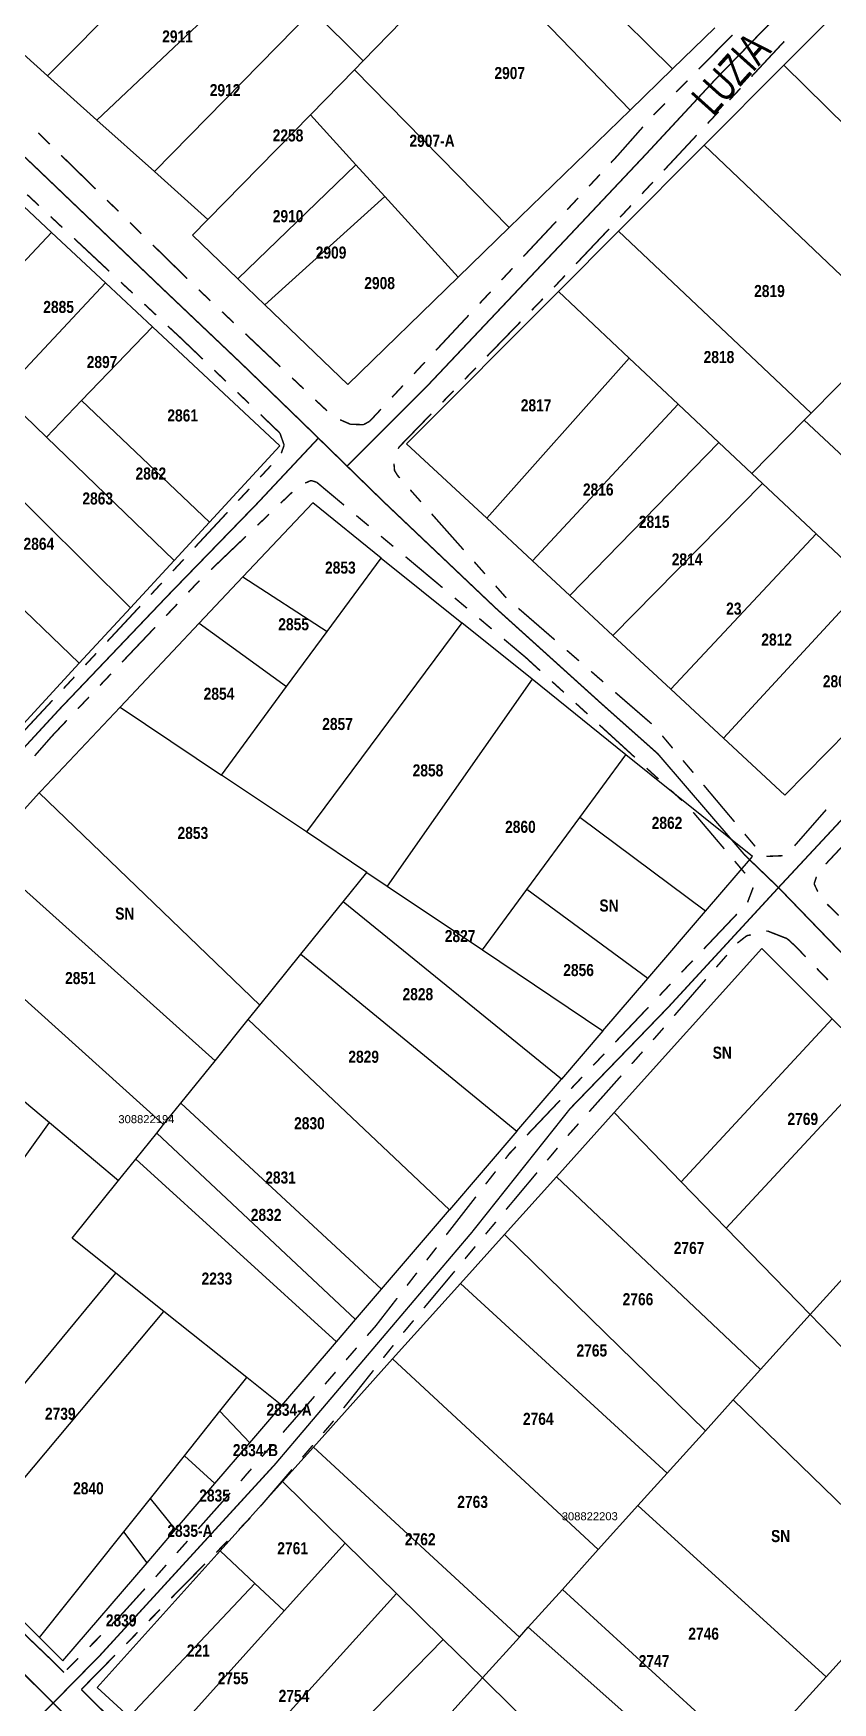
# Model space of a CAD drawing. Extents: x 204296 to 206006, y 4860262 to 4862155.
# Drawn here: x 205160.6 to 205260.3, y 4861404.8 to 4861612.9 of the extents above; entities that cross this region are included whole.
import ezdxf
from ezdxf.enums import TextEntityAlignment as Align

# ---------------------------------------------------------------- set-up
doc = ezdxf.new("R2010")
doc.units = 0
doc.header["$LTSCALE"] = 1.5
doc.header["$MEASUREMENT"] = 0
doc.linetypes.add('TRACO_25', pattern=[8, 3, -1, 1, -1, 1, -1])
for name, color, linetype in [('CD-MALHA-LOTES', 40, 'CONTINUOUS'), ('CD_TXT_QUADRA', 7, 'CONTINUOUS'), ('RU-QUADRAS', 6, 'CONTINUOUS'), ('SV-EIXO-RUA-N-PAV', 6, 'CONTINUOUS'), ('SV-EIXO-RUA-PAV', 20, 'CONTINUOUS'), ('SV-RUA-NAO-PAV-S-GUIA-C-GUIA', 7, 'CONTINUOUS'), ('SV-RUA-PAVIM-S-GUIA-C-GUIA', 7, 'CONTINUOUS'), ('SV-TXT-RUA-N-PAV-S-GUIA-C-GUIA', 7, 'CONTINUOUS'), ('Th_NmrPot', 1, 'CONTINUOUS')]:
    doc.layers.add(name, color=color, linetype=linetype)
doc.styles.add('ARIAL', font='ARIAL.TTF')
doc.styles.add('MONOTXT', font='ARIAL.TTF', dxfattribs={"height": 0.2})
doc.styles.get("Standard").update_dxf_attribs({"font": 'swisscbo.ttf'})

msp = doc.modelspace()

# ---------------------------------------------------------------- linework, layer by layer
at = {"layer": 'CD-MALHA-LOTES', "linetype": 'Continuous'}
for p, q in [((205162.39, 4861607.62), (205182.89, 4861628.19)), ((205240.37, 4861608.47), (205220.25, 4861628.35)), ((205215.53, 4861623.53), (205235.09, 4861603.34)), ((205168.57, 4861602.09), (205189.38, 4861621.76)), ((205265.62, 4861620.33), (205254.24, 4861608.93)), ((205175.73, 4861595.68), (205195.45, 4861615.74)), ((205195.45, 4861615.74), (205201.77, 4861609.48)), ((205201.77, 4861609.48), (205206.62, 4861614.43)), ((205156.36, 4861613.01), (205162.39, 4861607.62)), ((205240.37, 4861608.47), (205245.66, 4861613.61)), ((205195.2, 4861602.77), (205200.68, 4861608.36)), ((205200.68, 4861608.36), (205201.77, 4861609.48)), ((205220, 4861588.69), (205200.68, 4861608.36)), ((205235.09, 4861603.34), (205240.37, 4861608.47)), ((205254.24, 4861608.93), (205244.33, 4861598.98)), ((205254.24, 4861608.93), (205277.7, 4861585.9)), ((205162.39, 4861607.62), (205168.57, 4861602.09)), ((205168.57, 4861602.09), (205175.73, 4861595.68)), ((205182.41, 4861589.71), (205195.2, 4861602.77)), ((205195.2, 4861602.77), (205200.88, 4861596.52)), ((205220, 4861588.69), (205235.09, 4861603.34)), ((205244.33, 4861598.98), (205233.61, 4861588.23)), ((205244.33, 4861598.98), (205268.18, 4861576.24)), ((205175.73, 4861595.68), (205182.41, 4861589.71)), ((205200.88, 4861596.52), (205186.16, 4861582.3)), ((205200.88, 4861596.52), (205204.48, 4861592.56)), ((205162.89, 4861588.1), (205157.32, 4861593.3)), ((205204.48, 4861592.56), (205189.53, 4861579.08)), ((205204.48, 4861592.56), (205213.62, 4861582.5)), ((205182.41, 4861589.71), (205180.49, 4861587.74)), ((205150.03, 4861574.39), (205162.89, 4861588.1)), ((205169.63, 4861581.82), (205162.89, 4861588.1)), ((205180.49, 4861587.74), (205186.16, 4861582.3)), ((205213.62, 4861582.5), (205220, 4861588.69)), ((205233.61, 4861588.23), (205226.13, 4861580.73)), ((205233.61, 4861588.23), (205257.66, 4861565.58)), ((205156.68, 4861567.97), (205169.63, 4861581.82)), ((205175.5, 4861576.34), (205169.63, 4861581.82)), ((205186.16, 4861582.3), (205189.53, 4861579.08)), ((205199.88, 4861569.15), (205213.62, 4861582.5)), ((205189.53, 4861579.08), (205199.88, 4861569.15)), ((205226.13, 4861580.73), (205207.2, 4861561.74)), ((205226.13, 4861580.73), (205234.98, 4861572.41)), ((205166.65, 4861567.13), (205175.5, 4861576.34)), ((205191.4, 4861561.51), (205175.5, 4861576.34)), ((205234.98, 4861572.41), (205217.2, 4861552.46)), ((205234.98, 4861572.41), (205241.09, 4861566.67)), ((205257.66, 4861565.58), (205263.84, 4861571.85)), ((205156.68, 4861567.97), (205162.27, 4861562.57)), ((205162.27, 4861562.57), (205166.65, 4861567.13)), ((205182.59, 4861551.97), (205166.65, 4861567.13)), ((205222.89, 4861547.17), (205241.09, 4861566.67)), ((205241.09, 4861566.67), (205246.14, 4861561.92)), ((205256.81, 4861564.71), (205250.25, 4861558.06)), ((205257.66, 4861565.58), (205256.81, 4861564.71)), ((205256.81, 4861564.71), (205279.47, 4861543.43)), ((205151.45, 4861562.39), (205172.74, 4861541.31)), ((205162.27, 4861562.57), (205178.19, 4861547.21)), ((205182.59, 4861551.97), (205191.4, 4861561.51)), ((205207.2, 4861561.74), (205217.2, 4861552.46)), ((205246.14, 4861561.92), (205227.57, 4861542.82)), ((205246.14, 4861561.92), (205250.25, 4861558.06)), ((205250.25, 4861558.06), (205251.59, 4861556.8)), ((205232.94, 4861537.84), (205251.59, 4861556.8)), ((205251.59, 4861556.8), (205258.29, 4861550.51)), ((205144.74, 4861555.21), (205166.35, 4861534.39)), ((205195.48, 4861554.39), (205186.76, 4861545.15)), ((205204.04, 4861547.51), (205195.48, 4861554.39)), ((205178.19, 4861547.21), (205182.59, 4861551.97)), ((205217.2, 4861552.46), (205222.89, 4861547.17)), ((205240.14, 4861531.16), (205258.29, 4861550.51)), ((205258.29, 4861550.51), (205264.69, 4861544.49)), ((205172.74, 4861541.31), (205178.19, 4861547.21)), ((205197.27, 4861538.33), (205204.04, 4861547.51)), ((205204.04, 4861547.51), (205214.07, 4861539.45)), ((205222.89, 4861547.17), (205227.57, 4861542.82)), ((205186.76, 4861545.15), (205181.31, 4861539.37)), ((205186.76, 4861545.15), (205197.27, 4861538.33)), ((205246.73, 4861525.04), (205264.69, 4861544.49)), ((205166.35, 4861534.39), (205172.74, 4861541.31)), ((205227.57, 4861542.82), (205232.94, 4861537.84)), ((205181.31, 4861539.37), (205171.46, 4861528.93)), ((205181.31, 4861539.37), (205192.23, 4861531.48)), ((205214.07, 4861539.45), (205194.69, 4861513.37)), ((205222.86, 4861532.39), (205214.07, 4861539.45)), ((205192.23, 4861531.48), (205197.27, 4861538.33)), ((205232.94, 4861537.84), (205240.14, 4861531.16)), ((205254.37, 4861517.95), (205272.91, 4861536.76)), ((205159.35, 4861526.81), (205166.35, 4861534.39)), ((205184.11, 4861520.46), (205192.23, 4861531.48)), ((205222.86, 4861532.39), (205204.79, 4861506.6)), ((205234.56, 4861522.99), (205222.86, 4861532.39)), ((205240.14, 4861531.16), (205246.73, 4861525.04)), ((205171.46, 4861528.93), (205161.57, 4861518.45)), ((205171.46, 4861528.93), (205184.11, 4861520.46)), ((205246.73, 4861525.04), (205254.37, 4861517.95)), ((205228.8, 4861515.16), (205234.56, 4861522.99)), ((205250.34, 4861510.31), (205234.56, 4861522.99)), ((205161.57, 4861518.45), (205161.36, 4861518.23)), ((205194.69, 4861513.37), (205184.11, 4861520.46)), ((205161.36, 4861518.23), (205154.5, 4861510.65)), ((205161.36, 4861518.23), (205188.9, 4861491.79)), ((205222.18, 4861506.17), (205228.8, 4861515.16)), ((205244.5, 4861503.51), (205228.8, 4861515.16)), ((205202.23, 4861508.32), (205194.69, 4861513.37)), ((205154.5, 4861510.65), (205183.3, 4861484.84)), ((205244.5, 4861503.51), (205250.34, 4861510.31)), ((205199.28, 4861504.66), (205202.23, 4861508.32)), ((205202.23, 4861508.32), (205204.79, 4861506.6)), ((205204.79, 4861506.6), (205216.65, 4861498.65)), ((205216.65, 4861498.65), (205222.18, 4861506.17)), ((205237.27, 4861495.09), (205222.18, 4861506.17)), ((205194, 4861498.11), (205199.28, 4861504.66)), ((205226.53, 4861482.56), (205199.28, 4861504.66)), ((205147.7, 4861503.16), (205176.87, 4861476.88)), ((205237.27, 4861495.09), (205244.5, 4861503.51)), ((205188.9, 4861491.79), (205194, 4861498.11)), ((205194, 4861498.11), (205220.96, 4861476.07)), ((205216.65, 4861498.65), (205231.69, 4861488.58)), ((205251.49, 4861498.82), (205233.09, 4861478.38)), ((205260.3, 4861490.08), (205251.49, 4861498.82)), ((205140.77, 4861495.52), (205162.65, 4861477.14)), ((205231.69, 4861488.58), (205237.27, 4861495.09)), ((205187.45, 4861489.99), (205188.9, 4861491.79)), ((205183.3, 4861484.84), (205187.45, 4861489.99)), ((205212.54, 4861466.25), (205187.45, 4861489.99)), ((205241.45, 4861469.76), (205260.3, 4861490.08)), ((205266.02, 4861484.4), (205260.3, 4861490.08)), ((205231.69, 4861488.58), (205226.53, 4861482.56)), ((205179.03, 4861479.55), (205183.3, 4861484.84)), ((205247.06, 4861463.99), (205266.02, 4861484.4)), ((205220.96, 4861476.07), (205226.53, 4861482.56)), ((205176.87, 4861476.88), (205179.03, 4861479.55)), ((205179.03, 4861479.55), (205204.06, 4861456.36)), ((205157.22, 4861469.55), (205162.65, 4861477.14)), ((205162.65, 4861477.14), (205171.26, 4861469.92)), ((205176.03, 4861475.83), (205176.87, 4861476.88)), ((205233.09, 4861478.38), (205225.89, 4861470.38)), ((205233.09, 4861478.38), (205241.45, 4861469.76)), ((205173.41, 4861472.59), (205176.03, 4861475.83)), ((205200.82, 4861452.59), (205176.03, 4861475.83)), ((205220.96, 4861476.07), (205212.54, 4861466.25)), ((205257.54, 4861453.2), (205276.4, 4861474.09)), ((205171.26, 4861469.92), (205173.41, 4861472.59)), ((205198.44, 4861449.81), (205173.41, 4861472.59)), ((205165.46, 4861462.72), (205171.26, 4861469.92)), ((205225.89, 4861470.38), (205219.41, 4861463.18)), ((205225.89, 4861470.38), (205251.35, 4861446.34)), ((205241.45, 4861469.76), (205247.06, 4861463.99)), ((205204.06, 4861456.36), (205212.54, 4861466.25)), ((205170.94, 4861458.35), (205165.46, 4861462.72)), ((205219.41, 4861463.18), (205213.9, 4861457.06)), ((205244.48, 4861438.73), (205219.41, 4861463.18)), ((205247.06, 4861463.99), (205257.54, 4861453.2)), ((205146.05, 4861428.31), (205170.94, 4861458.35)), ((205176.91, 4861453.59), (205170.94, 4861458.35)), ((205200.82, 4861452.59), (205204.06, 4861456.36)), ((205213.9, 4861457.06), (205205.45, 4861447.67)), ((205213.9, 4861457.06), (205239.69, 4861433.42)), ((205151.3, 4861423.06), (205176.91, 4861453.59)), ((205187.26, 4861445.35), (205176.91, 4861453.59)), ((205198.44, 4861449.81), (205200.82, 4861452.59)), ((205251.35, 4861446.34), (205257.54, 4861453.2)), ((205257.54, 4861453.2), (205262.71, 4861447.88)), ((205191.63, 4861441.87), (205198.44, 4861449.81)), ((205205.45, 4861447.67), (205195.56, 4861436.68)), ((205205.45, 4861447.67), (205231.1, 4861423.91)), ((205247.94, 4861442.57), (205251.35, 4861446.34)), ((205183.91, 4861441.15), (205187.26, 4861445.35)), ((205191.63, 4861441.87), (205187.26, 4861445.35)), ((205187.63, 4861437.21), (205191.63, 4861441.87)), ((205247.94, 4861442.57), (205244.48, 4861438.73)), ((205270.76, 4861420.42), (205247.94, 4861442.57)), ((205179.48, 4861435.6), (205183.91, 4861441.15)), ((205187.63, 4861437.21), (205183.91, 4861441.15)), ((205244.48, 4861438.73), (205239.69, 4861433.42)), ((205175.24, 4861430.28), (205179.48, 4861435.6)), ((205179.48, 4861435.6), (205183.28, 4861432.13)), ((205183.28, 4861432.13), (205187.63, 4861437.21)), ((205195.56, 4861436.68), (205191.72, 4861432.41)), ((205195.56, 4861436.68), (205221.26, 4861413.01)), ((205239.69, 4861433.42), (205236.06, 4861429.4)), ((205178.38, 4861426.43), (205183.28, 4861432.13)), ((205191.72, 4861432.41), (205183.92, 4861423.75)), ((205199.53, 4861424.73), (205191.72, 4861432.41)), ((205171.92, 4861426.12), (205175.24, 4861430.28)), ((205178.38, 4861426.43), (205175.24, 4861430.28)), ((205236.06, 4861429.4), (205231.1, 4861423.91)), ((205259.53, 4861408.07), (205236.06, 4861429.4)), ((205161.42, 4861412.96), (205171.92, 4861426.12)), ((205174.83, 4861422.28), (205171.92, 4861426.12)), ((205174.83, 4861422.28), (205178.38, 4861426.43)), ((205151.3, 4861423.06), (205161.42, 4861412.96)), ((205183.92, 4861423.75), (205168.6, 4861406.73)), ((205188.28, 4861419.7), (205183.92, 4861423.75)), ((205199.53, 4861424.73), (205191.94, 4861416.29)), ((205205.92, 4861418.45), (205199.53, 4861424.73)), ((205231.1, 4861423.91), (205226.63, 4861418.95)), ((205164.33, 4861410.05), (205174.83, 4861422.28)), ((205172.6, 4861403.05), (205188.28, 4861419.7)), ((205191.94, 4861416.29), (205188.28, 4861419.7)), ((205226.63, 4861418.95), (205222.37, 4861414.24)), ((205250.01, 4861397.62), (205226.63, 4861418.95)), ((205259.53, 4861408.07), (205270.76, 4861420.42)), ((205183.19, 4861393.29), (205205.92, 4861418.45)), ((205211.75, 4861412.72), (205205.92, 4861418.45)), ((205176.66, 4861399.31), (205191.94, 4861416.29)), ((205161.42, 4861412.96), (205164.33, 4861410.05)), ((205188.22, 4861388.65), (205211.75, 4861412.72)), ((205216.65, 4861407.91), (205211.75, 4861412.72)), ((205216.65, 4861407.91), (205221.26, 4861413.01)), ((205221.26, 4861413.01), (205222.37, 4861414.24)), ((205222.37, 4861414.24), (205246.03, 4861393.24)), ((205168.6, 4861406.73), (205172.6, 4861403.05)), ((205194.25, 4861383.09), (205216.65, 4861407.91)), ((205231.96, 4861392.87), (205216.65, 4861407.91)), ((205250.01, 4861397.62), (205259.53, 4861408.07))]:
    msp.add_line(p, q, dxfattribs=at)
at = {"layer": 'RU-QUADRAS', "linetype": 'Continuous', "const_width": 0.01}
for points in [[(205272.91, 4861536.76), (205254.37, 4861517.95), (205246.73, 4861525.04), (205240.14, 4861531.16), (205232.94, 4861537.84), (205227.57, 4861542.82), (205222.89, 4861547.17), (205217.2, 4861552.46), (205207.2, 4861561.74), (205207.2, 4861561.74), (205226.13, 4861580.73), (205233.61, 4861588.23), (205244.33, 4861598.98), (205254.24, 4861608.93), (205265.62, 4861620.33)], [(205245.66, 4861613.61), (205240.37, 4861608.47), (205235.09, 4861603.34), (205220, 4861588.69), (205213.62, 4861582.5), (205199.88, 4861569.15), (205189.53, 4861579.08), (205186.16, 4861582.3), (205180.49, 4861587.74), (205182.41, 4861589.71), (205175.73, 4861595.68), (205168.57, 4861602.09), (205162.39, 4861607.62), (205156.36, 4861613.01)], [(205157.32, 4861593.3), (205162.89, 4861588.1), (205169.63, 4861581.82), (205175.5, 4861576.34), (205191.4, 4861561.51), (205182.59, 4861551.97), (205178.19, 4861547.21), (205172.74, 4861541.31), (205166.35, 4861534.39), (205159.35, 4861526.81)], [(205154.5, 4861510.65), (205161.37, 4861518.23), (205161.57, 4861518.45), (205171.46, 4861528.93), (205181.31, 4861539.37), (205186.76, 4861545.15), (205195.48, 4861554.39), (205204.04, 4861547.51), (205214.07, 4861539.45), (205222.86, 4861532.39), (205234.56, 4861522.99), (205250.34, 4861510.31), (205244.5, 4861503.51), (205237.27, 4861495.09), (205231.69, 4861488.58), (205226.53, 4861482.56), (205220.96, 4861476.07), (205212.54, 4861466.25), (205204.06, 4861456.36), (205200.82, 4861452.59), (205198.44, 4861449.81), (205191.63, 4861441.87), (205187.63, 4861437.21), (205183.28, 4861432.13), (205178.38, 4861426.43), (205174.83, 4861422.28), (205164.33, 4861410.05), (205161.42, 4861412.96), (205151.3, 4861423.06)], [(205172.6, 4861403.05), (205168.6, 4861406.73), (205168.6, 4861406.73), (205183.92, 4861423.75), (205191.72, 4861432.41), (205195.56, 4861436.68), (205205.45, 4861447.67), (205213.9, 4861457.06), (205219.41, 4861463.18), (205225.89, 4861470.38), (205233.09, 4861478.38), (205251.49, 4861498.82), (205260.3, 4861490.08), (205266.02, 4861484.4), (205276.4, 4861474.09), (205281.51, 4861469.02), (205287.62, 4861462.96), (205293.85, 4861456.77), (205299.1, 4861451.57), (205279.76, 4861430.32), (205270.76, 4861420.42), (205259.53, 4861408.07), (205250.01, 4861397.62)]]:
    msp.add_lwpolyline(points, dxfattribs=at)
at = {"layer": 'SV-EIXO-RUA-N-PAV', "const_width": 0.18, "flags": 128}
for points in [[(205286.34, 4861647.83), (205274.6, 4861636.28), (205261.59, 4861623.27), (205254.31, 4861615.99), (205245.72, 4861607.17), (205237.12, 4861597.91), (205227.04, 4861587.22), (205210, 4861569.2), (205199.77, 4861558.96)], [(205356.3, 4861403.55), (205345.27, 4861414.4), (205338.69, 4861421.84), (205312.13, 4861446.72), (205307.01, 4861451.86), (205300.69, 4861458.49), (205281.53, 4861477.32), (205273.31, 4861486.07), (205259.64, 4861500.17), (205253.59, 4861506.43), (205249.42, 4861510.44), (205238.53, 4861523.11), (205231.51, 4861529.35), (205218.26, 4861541.31), (205204.37, 4861554.48), (205199.77, 4861558.96), (205196.19, 4861562.45), (205194.12, 4861564.47), (205186.63, 4861571.71), (205176.55, 4861581.27), (205160.47, 4861596.63), (205143.87, 4861612.09)], [(205148.42, 4861390), (205163.1, 4861404.78), (205169, 4861410.78), (205190.77, 4861434.53), (205215.31, 4861463.43), (205227.58, 4861478.86), (205239.85, 4861491.53), (205253.59, 4861506.43), (205286.36, 4861541.6), (205317.23, 4861573.66), (205339.4, 4861598.99)], [(205196.19, 4861562.45), (205188.54, 4861554.29), (205177.4, 4861542.82), (205163.96, 4861528.73), (205148.23, 4861511.69), (205137.42, 4861498.91), (205126.61, 4861486.13), (205112.52, 4861469.75), (205104.4, 4861460.97)]]:
    msp.add_lwpolyline(points, dxfattribs=at)
at = {"layer": 'SV-EIXO-RUA-PAV', "const_width": 0.18, "flags": 128}
msp.add_lwpolyline([(205374.98, 4861192.43), (205351.1, 4861217.06), (205326.42, 4861240.86), (205317.17, 4861250.81), (205313.85, 4861254.3), (205297.55, 4861270.61), (205281.24, 4861286.04), (205267.46, 4861300.64), (205255.67, 4861312.92), (205233.63, 4861335.4), (205215.81, 4861352.33), (205190.59, 4861377.53), (205163.1, 4861404.78), (205154.38, 4861413.48), (205135.12, 4861432.59), (205106.05, 4861459.31), (205104.4, 4861460.97), (205082.67, 4861482.84), (205055.56, 4861508.65), (205053.69, 4861510.61), (205030.66, 4861532.87), (205001.25, 4861562.71), (204999.34, 4861564.65), (204980.41, 4861584)], dxfattribs=at)
at = {"layer": 'SV-RUA-NAO-PAV-S-GUIA-C-GUIA', "linetype": 'TRACO_25', "const_width": 0.18, "flags": 128}
for points in [[(205243.63, 4861608.43), (205247.84, 4861612.7)], [(205254.31, 4861611.91), (205250.22, 4861607.52)], [(205240.82, 4861605.58), (205242.23, 4861607.01)], [(205248.85, 4861606.06), (205247.48, 4861604.6)], [(205238.01, 4861602.73), (205239.42, 4861604.16)], [(205246.12, 4861603.14), (205244.75, 4861601.68)], [(205161.24, 4861600.51), (205162.67, 4861599.11)], [(205233.4, 4861597.54), (205236.68, 4861601.25)], [(205243.39, 4861600.22), (205239.29, 4861595.83)], [(205164.1, 4861597.71), (205168.39, 4861593.52)], [(205232.68, 4861596.77), (205233.36, 4861597.5)], [(205233.36, 4861597.5), (205233.4, 4861597.54)], [(205229.95, 4861593.85), (205231.32, 4861595.31)], [(205237.93, 4861594.37), (205236.56, 4861592.91)], [(205159.86, 4861592.81), (205161.32, 4861591.44)], [(205169.82, 4861592.12), (205171.25, 4861590.72)], [(205227.22, 4861590.92), (205228.59, 4861592.38)], [(205235.2, 4861591.45), (205233.83, 4861589.99)], [(205162.78, 4861590.08), (205164.24, 4861588.71)], [(205172.68, 4861589.32), (205174.11, 4861587.92)], [(205221.76, 4861585.08), (205225.86, 4861589.46)], [(205165.71, 4861587.35), (205170.09, 4861583.26)], [(205232.46, 4861588.53), (205228.33, 4861584.17)], [(205175.54, 4861586.53), (205179.83, 4861582.33)], [(205219.03, 4861582.15), (205220.4, 4861583.61)], [(205171.55, 4861581.89), (205173.02, 4861580.53)], [(205181.27, 4861580.95), (205182.72, 4861579.57)], [(205226.96, 4861582.72), (205225.59, 4861581.27)], [(205174.48, 4861579.16), (205175.94, 4861577.8)], [(205216.3, 4861579.23), (205217.67, 4861580.69)], [(205224.2, 4861579.83), (205222.81, 4861578.39)], [(205184.18, 4861578.2), (205185.63, 4861576.83)], [(205210.84, 4861573.38), (205214.94, 4861577.77)], [(205221.41, 4861576.96), (205217.23, 4861572.65)], [(205177.4, 4861576.43), (205178.87, 4861575.07)], [(205178.87, 4861575.07), (205179.31, 4861574.65)], [(205179.31, 4861574.65), (205181.76, 4861572.31)], [(205187.09, 4861575.46), (205191.45, 4861571.34)], [(205183.2, 4861570.92), (205184.65, 4861569.54)], [(205208.11, 4861570.46), (205209.47, 4861571.92)], [(205215.84, 4861571.22), (205214.45, 4861569.78)], [(205192.91, 4861569.96), (205194.36, 4861568.59)], [(205205.38, 4861567.54), (205206.74, 4861569)], [(205213.05, 4861568.35), (205211.66, 4861566.91)], [(205186.09, 4861568.16), (205187.54, 4861566.77)], [(205195.81, 4861567.22), (205197.27, 4861565.85)], [(205188.98, 4861565.39), (205191.15, 4861563.31)], [(205198.9, 4861564.74), (205199.82, 4861564.34)], [(205199.82, 4861564.34), (205200.18, 4861564.18)], [(205200.18, 4861564.18), (205201.78, 4861564.13)], [(205201.78, 4861564.13), (205201.8, 4861564.12)], [(205201.8, 4861564.12), (205202.59, 4861564.55)], [(205202.59, 4861564.55), (205204.01, 4861566.07)], [(205210.27, 4861565.48), (205206.79, 4861561.89)], [(205191.15, 4861563.31), (205191.39, 4861563.08)], [(205191.39, 4861563.08), (205191.61, 4861562.46)], [(205191.61, 4861562.46), (205191.92, 4861561.58)], [(205191.92, 4861561.58), (205191.56, 4861560.57)], [(205206.27, 4861561.36), (205206.15, 4861561.13)], [(205206.79, 4861561.89), (205206.27, 4861561.36)], [(205190.29, 4861559.05), (205188.93, 4861557.59)], [(205205.62, 4861559.28), (205205.69, 4861558.42)], [(205205.69, 4861558.42), (205205.76, 4861558.3)], [(205205.76, 4861558.3), (205206.08, 4861557.78)], [(205187.57, 4861556.12), (205186.2, 4861554.66)], [(205194.54, 4861556.85), (205195.27, 4861557.17)], [(205195.27, 4861557.17), (205195.46, 4861557.11)], [(205195.46, 4861557.11), (205195.97, 4861556.96)], [(205195.97, 4861556.96), (205199.4, 4861554.09)], [(205206.08, 4861557.78), (205206.34, 4861557.49)], [(205207.66, 4861556), (205208.99, 4861554.5)], [(205191.48, 4861554.34), (205192.93, 4861555.72)], [(205184.84, 4861553.2), (205180.75, 4861548.81)], [(205188.59, 4861551.58), (205190.03, 4861552.96)], [(205200.93, 4861552.8), (205202.46, 4861551.52)], [(205210.32, 4861553.01), (205214.31, 4861548.52)], [(205182.8, 4861546.06), (205187.14, 4861550.2)], [(205204, 4861550.23), (205205.53, 4861548.95)], [(205207.07, 4861547.67), (205211.67, 4861543.82)], [(205179.39, 4861547.34), (205178.03, 4861545.88)], [(205215.64, 4861547.03), (205216.97, 4861545.53)], [(205176.66, 4861544.41), (205175.3, 4861542.95)], [(205179.97, 4861543.23), (205180.65, 4861543.96)], [(205180.65, 4861543.96), (205181.22, 4861544.56)], [(205181.22, 4861544.56), (205181.35, 4861544.68)], [(205218.3, 4861544.04), (205218.96, 4861543.29)], [(205173.94, 4861541.49), (205169.85, 4861537.1)], [(205177.21, 4861540.33), (205178.59, 4861541.78)], [(205213.2, 4861542.53), (205214.73, 4861541.25)], [(205218.96, 4861543.29), (205219.57, 4861542.6)], [(205219.57, 4861542.6), (205219.63, 4861542.55)], [(205221.14, 4861541.24), (205225.68, 4861537.31)], [(205216.27, 4861539.96), (205217.8, 4861538.68)], [(205171.7, 4861534.53), (205175.83, 4861538.88)], [(205219.33, 4861537.4), (205221.63, 4861535.47)], [(205168.48, 4861535.63), (205167.12, 4861534.17)], [(205221.63, 4861535.47), (205222.06, 4861535.11)], [(205222.06, 4861535.11), (205223.86, 4861533.46)], [(205227.19, 4861536), (205228.7, 4861534.69)], [(205168.95, 4861531.63), (205170.33, 4861533.08)], [(205230.21, 4861533.38), (205231.72, 4861532.07)], [(205165.76, 4861532.7), (205164.4, 4861531.24)], [(205225.34, 4861532.11), (205226.82, 4861530.76)], [(205163.03, 4861529.78), (205158.94, 4861525.39)], [(205166.2, 4861528.73), (205167.57, 4861530.18)], [(205228.29, 4861529.41), (205229.77, 4861528.06)], [(205233.23, 4861530.76), (205237.77, 4861526.83)], [(205163.01, 4861525.37), (205164.82, 4861527.28)], [(205231.24, 4861526.71), (205235.67, 4861522.66)], [(205160.79, 4861522.84), (205162.76, 4861525.09)], [(205162.76, 4861525.09), (205163.01, 4861525.37)], [(205239.1, 4861525.34), (205240.38, 4861523.81)], [(205237.14, 4861521.31), (205238.62, 4861519.96)], [(205241.67, 4861522.28), (205242.96, 4861520.75)], [(205240.1, 4861518.61), (205241.57, 4861517.26)], [(205244.24, 4861519.22), (205248.1, 4861514.63)], [(205242.95, 4861515.82), (205246.83, 4861511.25)], [(205255.59, 4861511.63), (205259.54, 4861516.14)], [(205249.39, 4861513.1), (205250.68, 4861511.56)], [(205263.58, 4861513.73), (205259.48, 4861509.36)], [(205252.09, 4861510.32), (205254.09, 4861510.4)], [(205248.13, 4861509.72), (205249.42, 4861508.2)], [(205250.41, 4861506.39), (205249.73, 4861504.59)], [(205250.38, 4861506.46), (205250.41, 4861506.39)], [(205258.32, 4861507.78), (205258.03, 4861506.89)], [(205258.03, 4861506.89), (205258.49, 4861505.93)], [(205259.67, 4861504.35), (205261.09, 4861502.95)], [(205248.39, 4861503.12), (205244.26, 4861498.77)], [(205248.46, 4861499.51), (205249.25, 4861500.13)], [(205249.25, 4861500.13), (205249.63, 4861500.43)], [(205249.63, 4861500.43), (205250.13, 4861500.54)], [(205252.08, 4861500.99), (205252.21, 4861501.02)], [(205252.21, 4861501.02), (205253.95, 4861500.34)], [(205253.95, 4861500.34), (205254.68, 4861500.06)], [(205254.68, 4861500.06), (205255.58, 4861499.23)], [(205245.83, 4861496.5), (205247.15, 4861498.01)], [(205255.58, 4861499.23), (205255.8, 4861499.02)], [(205255.8, 4861499.02), (205256.12, 4861498.69)], [(205256.12, 4861498.69), (205256.97, 4861497.8)], [(205242.88, 4861497.32), (205241.5, 4861495.87)], [(205258.36, 4861496.36), (205259.75, 4861494.92)], [(205240.12, 4861494.42), (205238.75, 4861492.97)], [(205240.58, 4861490.46), (205244.52, 4861494.99)], [(205237.37, 4861491.52), (205233.24, 4861487.17)], [(205237.95, 4861487.45), (205238.48, 4861488.05)], [(205238.48, 4861488.05), (205239.27, 4861488.95)], [(205231.86, 4861485.72), (205230.48, 4861484.27)], [(205235.29, 4861484.46), (205236.62, 4861485.96)], [(205229.97, 4861478.49), (205233.96, 4861482.97)], [(205229.1, 4861482.82), (205227.72, 4861481.37)], [(205226.35, 4861479.92), (205222.21, 4861475.57)], [(205227.31, 4861475.51), (205228.64, 4861477)], [(205220, 4861473.25), (205219.52, 4861472.62)], [(205220.15, 4861473.4), (205220, 4861473.25)], [(205220.83, 4861474.13), (205220.15, 4861473.4)], [(205224.74, 4861472.44), (205226.02, 4861473.97)], [(205218.29, 4861471.04), (205217.06, 4861469.47)], [(205219.61, 4861466.3), (205223.46, 4861470.9)], [(205215.84, 4861467.89), (205212.15, 4861463.15)], [(205217.05, 4861463.23), (205218.33, 4861464.76)], [(205210.93, 4861461.57), (205209.7, 4861459.99)], [(205214.48, 4861460.16), (205215.76, 4861461.69)], [(205208.47, 4861458.41), (205207.25, 4861456.83)], [(205209.35, 4861454.02), (205213.2, 4861458.62)], [(205206.02, 4861455.25), (205203.57, 4861452.09)], [(205203.33, 4861451.78), (205202.27, 4861450.57)], [(205203.57, 4861452.09), (205203.33, 4861451.78)], [(205206.79, 4861450.95), (205208.07, 4861452.48)], [(205200.96, 4861449.06), (205199.65, 4861447.55)], [(205204.3, 4861447.82), (205205.54, 4861449.38)], [(205198.33, 4861446.04), (205197.02, 4861444.53)], [(205199.33, 4861441.55), (205203.06, 4861446.25)], [(205195.71, 4861443.02), (205191.77, 4861438.5)], [(205197.45, 4861439.21), (205197.86, 4861439.69)], [(205197.86, 4861439.69), (205198.09, 4861439.98)], [(205196.8, 4861438.45), (205197.45, 4861439.21)], [(205190.46, 4861436.99), (205189.14, 4861435.48)], [(205194.2, 4861435.41), (205195.5, 4861436.93)], [(205187.17, 4861433.22), (205186.72, 4861432.69)], [(205187.83, 4861433.97), (205187.17, 4861433.22)], [(205188.99, 4861429.34), (205192.9, 4861433.9)], [(205185.19, 4861430.97), (205181.2, 4861426.49)], [(205186.72, 4861432.69), (205186.51, 4861432.46)], [(205186.27, 4861426.41), (205187.67, 4861427.84)], [(205179.87, 4861424.99), (205178.54, 4861423.5)], [(205183.46, 4861423.56), (205184.86, 4861424.99)], [(205176.08, 4861420.72), (205175.88, 4861420.51)], [(205176.55, 4861421.25), (205176.08, 4861420.72)], [(205177.21, 4861422), (205176.55, 4861421.25)], [(205177.84, 4861417.87), (205182.05, 4861422.14)], [(205174.54, 4861419.03), (205171.85, 4861416.06)], [(205175.03, 4861415.02), (205176.44, 4861416.44)], [(205171.47, 4861415.65), (205170.46, 4861414.63)], [(205171.85, 4861416.06), (205171.47, 4861415.65)], [(205169.05, 4861413.21), (205167.64, 4861411.79)], [(205172.23, 4861412.17), (205173.63, 4861413.59)], [(205166.23, 4861410.37), (205164.82, 4861408.95)], [(205166.61, 4861406.47), (205170.82, 4861410.75)]]:
    msp.add_lwpolyline(points, dxfattribs=at)
at = {"layer": 'SV-RUA-PAVIM-S-GUIA-C-GUIA', "const_width": 0.18, "flags": 128}
for points in [[(205164.46, 4861408.59), (205162.59, 4861410.44), (205123.53, 4861447.84), (205108.57, 4861462.23)], [(205216.99, 4861355.68), (205187.57, 4861385.78), (205166.61, 4861406.47)]]:
    msp.add_lwpolyline(points, dxfattribs=at)

# ---------------------------------------------------------------- texts
at = {"layer": 'CD_TXT_QUADRA', "linetype": 'Continuous', "style": 'MONOTXT'}
for s, p in [('308822194', (205171.24, 4861477.06)), ('308822203', (205226.55, 4861427.56))]:
    msp.add_text(s, height=1, rotation=0.1, dxfattribs=at).set_placement(p)
at = {"layer": 'SV-TXT-RUA-N-PAV-S-GUIA-C-GUIA', "style": 'ARIAL', "width": 0.7}
msp.add_text('LUZIA', height=4, rotation=48, dxfattribs=at).set_placement((205245.43, 4861602.45))
at = {"layer": 'Th_NmrPot', "color": 1}
for s, p in [('2911', (205176.71, 4861612.52)), ('2907', (205218.15, 4861607.96)), ('2912', (205182.64, 4861605.83)), ('2258', (205190.49, 4861600.18)), ('2907-A', (205207.55, 4861599.52)), ('2910', (205190.5, 4861590.12)), ('2909', (205195.86, 4861585.58)), ('2908', (205201.92, 4861581.78)), ('2819', (205250.55, 4861580.79)), ('2885', (205161.87, 4861578.8)), ('2897', (205167.29, 4861571.94)), ('2818', (205244.25, 4861572.56)), ('2817', (205221.44, 4861566.54)), ('2861', (205177.35, 4861565.28)), ('2862', (205173.38, 4861558.04)), ('2816', (205229.19, 4861556.05)), ('2863', (205166.75, 4861554.93)), ('2815', (205236.17, 4861552.02)), ('2864', (205159.41, 4861549.28)), ('2814', (205240.27, 4861547.34)), ('2853', (205197.02, 4861546.31)), ('23', (205247.06, 4861541.2)), ('2855', (205191.19, 4861539.25)), ('2812', (205251.45, 4861537.34)), ('2854', (205181.88, 4861530.59)), ('2809-A', (205259.12, 4861532.14)), ('2857', (205196.67, 4861526.82)), ('2858', (205207.95, 4861521.04)), ('2860', (205219.48, 4861514)), ('2862', (205237.77, 4861514.5)), ('2853', (205178.62, 4861513.24)), ('SN', (205170.85, 4861503.19)), ('SN', (205231.25, 4861504.19)), ('2827', (205211.96, 4861500.39)), ('2851', (205164.59, 4861495.15)), ('2856', (205226.74, 4861496.15)), ('2828', (205206.69, 4861493.14)), ('2829', (205199.93, 4861485.34)), ('SN', (205245.38, 4861485.85)), ('2830', (205193.16, 4861477.05)), ('2769', (205254.71, 4861477.59)), ('2831', (205189.56, 4861470.29)), ('2832', (205187.76, 4861465.63)), ('2767', (205240.52, 4861461.51)), ('2233', (205181.62, 4861457.69)), ('2766', (205234.15, 4861455.12)), ('2765', (205228.39, 4861448.73)), ('2739', (205162.08, 4861440.85)), ('2834-A', (205189.72, 4861441.34)), ('2764', (205221.71, 4861440.21)), ('2834-B', (205185.52, 4861436.31)), ('2840', (205165.59, 4861431.55)), ('2835', (205181.33, 4861430.65)), ('2763', (205213.52, 4861429.86)), ('2835-A', (205177.35, 4861426.25)), ('2761', (205191.07, 4861424.08)), ('2762', (205206.99, 4861425.2)), ('SN', (205252.66, 4861425.6)), ('2839', (205169.68, 4861415.09)), ('2746', (205242.34, 4861413.43)), ('221', (205179.78, 4861411.33)), ('2747', (205236.15, 4861410.01)), ('2755', (205183.63, 4861407.88)), ('2754', (205191.23, 4861405.68))]:
    msp.add_text(s, height=1.5, dxfattribs=at).set_placement(p, align=Align.MIDDLE_LEFT)

doc.saveas('drawing.dxf')
